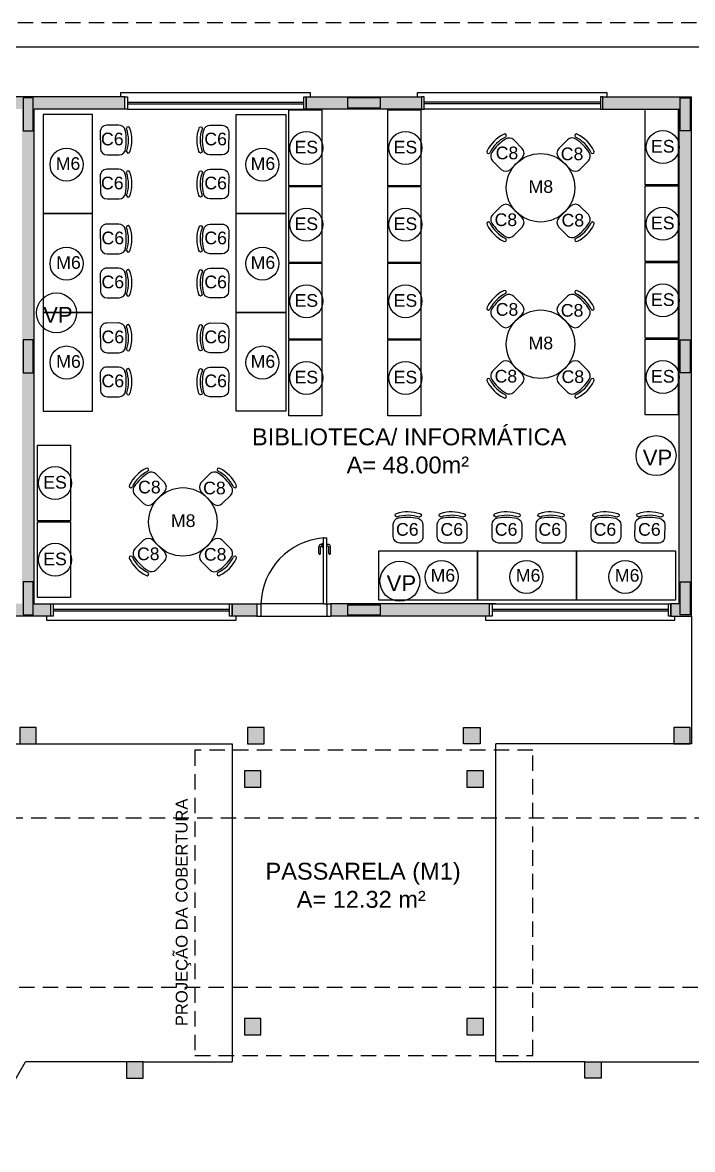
# Model space of a CAD drawing. Extents: x 247 to 523, y 32 to 113.
# Drawn here: x 306.3 to 314.43, y 85.7 to 99.37 of the extents above; entities that cross this region are included whole.
import ezdxf

# ---------------------------------------------------------------- set-up
doc = ezdxf.new("R2010")
doc.units = 0
doc.header["$LTSCALE"] = 0.005
doc.linetypes.add('TRACEJADO_G', pattern=[0.375, 0.25, -0.125])
for name, color, linetype in [('A-COTAS', 1, 'CONTINUOUS'), ('A-HACHURAPARED', 254, 'CONTINUOUS'), ('A-PAREDE', 5, 'CONTINUOUS'), ('A-PISOS-CTEL', 2, 'TRACEJADO_G'), ('A-PISOS-NIVEL', 1, 'CONTINUOUS'), ('A-PORTA', 3, 'CONTINUOUS'), ('A-SOLEIRA', 1, 'CONTINUOUS'), ('AR-ESQ', 2, 'CONTINUOUS'), ('AR-TXT', 1, 'CONTINUOUS'), ('ARQ-TXT-1_050', 2, 'CONTINUOUS'), ('Layout', 1, 'CONTINUOUS')]:
    doc.layers.add(name, color=color, linetype=linetype)
doc.styles.add('ESC-50-A20', font='arial.ttf', dxfattribs={"height": 0.1})

# ---------------------------------------------------------------- blocks, each defined once
blk = doc.blocks.new('A$C0F3E0099')
at = {"layer": 'Layout'}
for p, q in [((0, 8.2), (0.2, 28.2)), ((8.3, 36.1), (23, 36)), ((32.1, 31.9), (32.1, 31.2)), ((34.1, 33.9), (34.1, 33.9)), ((22.4, 0), (7.9, 0.1)), ((31.9, 4.6), (31.9, 3.9)), ((33.8, 1.9), (33.8, 1.9))]:
    blk.add_line(p, q, dxfattribs=at)
at = {"layer": 'Layout', "extrusion": (0, 0, -1)}
for centre, major_axis, start_param, end_param in [((8.2, 28.1), (-5.66, 5.66), 5.506966, 7.077762), ((22.9, 28), (-5.66, 5.66), 0.794577, 2.181311), ((-28.4, 18.9), (42.5, 42.5), 0.610514, 0.997158), ((-4.7, 18.3), (27.6, 27.6), 0.446757, 1.142397), ((34.1, 31.9), (-1.41, 1.41), 5.506966, 7.077762), ((34.1, 31.9), (-1.41, 1.41), 0.794577, 2.365373), ((-4.7, 18.3), (-30.5, 30.5), 2.034257, 2.696489), ((8, 8.1), (-5.66, 5.66), 3.936169, 5.506966), ((22.5, 8), (5.66, 5.66), 0.997158, 2.365373), ((33.9, 3.9), (1.41, 1.41), 2.365373, 3.936169), ((33.9, 3.9), (-1.41, 1.41), 2.365373, 3.936169)]:
    blk.add_ellipse(centre, major_axis=major_axis, ratio=1, start_param=start_param, end_param=end_param, dxfattribs=at)

msp = doc.modelspace()

# ---------------------------------------------------------------- hatches: boundary and pattern name
at = {"layer": 'A-COTAS'}
h = msp.add_hatch(color=253, dxfattribs=at)
h.dxf.hatch_style = 1
h.paths.add_polyline_path([(306.31172, 98.05666), (306.43172, 98.05666), (306.43172, 98.45666), (306.31172, 98.45666)])
h = msp.add_hatch(color=253, dxfattribs=at)
h.dxf.hatch_style = 1
h.paths.add_polyline_path([(310.24672, 98.45666), (310.24672, 98.33666), (310.64672, 98.33666), (310.64672, 98.45666)])
h = msp.add_hatch(color=253, dxfattribs=at)
h.dxf.hatch_style = 1
h.paths.add_polyline_path([(314.40672, 98.05666), (314.28672, 98.05666), (314.28672, 98.45666), (314.40672, 98.45666)])
h = msp.add_hatch(color=253, dxfattribs=at)
h.dxf.hatch_style = 1
h.paths.add_polyline_path([(306.31172, 92.18666), (306.43172, 92.18666), (306.43172, 92.58666), (306.31172, 92.58666)])
h = msp.add_hatch(color=253, dxfattribs=at)
h.dxf.hatch_style = 1
h.paths.add_polyline_path([(314.40672, 92.18666), (314.28672, 92.18666), (314.28672, 92.58666), (314.40672, 92.58666)])
h = msp.add_hatch(color=253, dxfattribs=at)
h.dxf.hatch_style = 1
h.paths.add_polyline_path([(310.24672, 92.30666), (310.24672, 92.18666), (310.64672, 92.18666), (310.64672, 92.30666)])
h = msp.add_hatch(color=253, dxfattribs=at)
h.dxf.hatch_style = 1
h.paths.add_polyline_path([(306.47172, 90.82166), (306.27172, 90.82166), (306.27172, 90.62166), (306.47172, 90.62166)])
h = msp.add_hatch(color=253, dxfattribs=at)
h.dxf.hatch_style = 1
h.paths.add_polyline_path([(309.23624, 90.82166), (309.03624, 90.82166), (309.03624, 90.62166), (309.23624, 90.62166)])
h = msp.add_hatch(color=253, dxfattribs=at)
h.dxf.hatch_style = 1
h.paths.add_polyline_path([(311.65721, 90.82166), (311.85721, 90.82166), (311.85721, 90.62166), (311.65721, 90.62166)])
h = msp.add_hatch(color=253, dxfattribs=at)
h.dxf.hatch_style = 1
h.paths.add_polyline_path([(314.40672, 90.82166), (314.20672, 90.82166), (314.20672, 90.62166), (314.40672, 90.62166)])
h = msp.add_hatch(color=253, dxfattribs=at)
h.dxf.hatch_style = 1
h.paths.add_polyline_path([(309.19672, 90.29646), (308.99672, 90.29646), (308.99672, 90.09646), (309.19672, 90.09646)])
h = msp.add_hatch(color=253, dxfattribs=at)
h.dxf.hatch_style = 1
h.paths.add_polyline_path([(311.89672, 90.29646), (311.69672, 90.29646), (311.69672, 90.09646), (311.89672, 90.09646)])
h = msp.add_hatch(color=253, dxfattribs=at)
h.dxf.hatch_style = 1
h.paths.add_polyline_path([(309.19672, 87.29238), (308.99672, 87.29238), (308.99672, 87.09238), (309.19672, 87.09238)])
h = msp.add_hatch(color=253, dxfattribs=at)
h.dxf.hatch_style = 1
h.paths.add_polyline_path([(311.89672, 87.29238), (311.69672, 87.29238), (311.69672, 87.09238), (311.89672, 87.09238)])
h = msp.add_hatch(color=256, dxfattribs=at)
h.set_gradient(color1=(173, 173, 173), color2=(173, 173, 173))
h.paths.add_polyline_path([(317.91164, 78.55238), (317.79617, 78.55238), (317.77504, 78.51577), (317.91164, 78.43691)])
h.paths.add_polyline_path([(318.02711, 78.55238), (317.91164, 78.55238), (317.91164, 78.43691), (317.94824, 78.41577)])
h.paths.add_polyline_path([(317.91164, 78.66785), (317.91164, 78.55238), (318.02711, 78.55238), (318.04824, 78.58898)])
h.paths.add_polyline_path([(317.91164, 78.66785), (317.87504, 78.68898), (317.79617, 78.55238), (317.91164, 78.55238)])
h.paths.add_polyline_path([(318.02711, 80.75238), (317.91164, 80.75238), (317.91164, 80.63691), (318.04824, 80.71577)])
h.paths.add_polyline_path([(317.94824, 80.88898), (317.91164, 80.86785), (317.91164, 80.75238), (318.02711, 80.75238)])
h.paths.add_polyline_path([(317.91164, 80.86785), (317.77504, 80.78898), (317.79617, 80.75238), (317.91164, 80.75238)])
h.paths.add_polyline_path([(317.91164, 80.75238), (317.79617, 80.75238), (317.87504, 80.61577), (317.91164, 80.63691)])
h.paths.add_polyline_path([(315.26841, 85.53058), (315.24728, 85.56718), (315.13181, 85.56718), (315.13181, 85.45171)])
h.paths.add_polyline_path([(315.16841, 85.70378), (315.13181, 85.68265), (315.13181, 85.56718), (315.24728, 85.56718)])
h.paths.add_polyline_path([(315.13181, 85.68265), (314.99521, 85.60378), (315.01634, 85.56718), (315.13181, 85.56718)])
h.paths.add_polyline_path([(315.13181, 85.56718), (315.01634, 85.56718), (315.09521, 85.43058), (315.13181, 85.45171)])
h.paths.add_polyline_path([(313.32655, 86.66718), (313.22655, 86.66718), (313.22655, 86.56718), (313.32655, 86.56718)])
h.paths.add_polyline_path([(313.22655, 86.66718), (313.12655, 86.66718), (313.12655, 86.56718), (313.22655, 86.56718)])
h.paths.add_polyline_path([(313.22655, 86.76718), (313.12655, 86.76718), (313.12655, 86.66718), (313.22655, 86.66718)])
h.paths.add_polyline_path([(313.32655, 86.76718), (313.22655, 86.76718), (313.22655, 86.66718), (313.32655, 86.66718)])
h.paths.add_polyline_path([(307.76689, 86.66718), (307.66689, 86.66718), (307.66689, 86.56718), (307.76689, 86.56718)])
h.paths.add_polyline_path([(307.76689, 86.76718), (307.66689, 86.76718), (307.66689, 86.66718), (307.76689, 86.66718)])
h.paths.add_polyline_path([(307.66689, 86.76718), (307.56689, 86.76718), (307.56689, 86.66718), (307.66689, 86.66718)])
h.paths.add_polyline_path([(307.66689, 86.66718), (307.56689, 86.66718), (307.56689, 86.56718), (307.66689, 86.56718)])
h.paths.add_polyline_path([(305.87711, 85.56718), (305.76164, 85.56718), (305.76164, 85.45171), (305.79824, 85.43058)])
h.paths.add_polyline_path([(305.76164, 85.68265), (305.76164, 85.56718), (305.87711, 85.56718), (305.89824, 85.60378)])
h.paths.add_polyline_path([(305.76164, 85.68265), (305.72504, 85.70378), (305.64617, 85.56718), (305.76164, 85.56718)])
h.paths.add_polyline_path([(305.76164, 85.56718), (305.64617, 85.56718), (305.62504, 85.53058), (305.76164, 85.45171)])
h.paths.add_polyline_path([(303.09728, 80.75238), (302.98181, 80.75238), (302.98181, 80.63691), (303.01841, 80.61577)])
h.paths.add_polyline_path([(303.11841, 80.78898), (302.98181, 80.86785), (302.98181, 80.75238), (303.09728, 80.75238)])
h.paths.add_polyline_path([(302.98181, 80.86785), (302.94521, 80.88898), (302.86634, 80.75238), (302.98181, 80.75238)])
h.paths.add_polyline_path([(302.98181, 80.75238), (302.86634, 80.75238), (302.84521, 80.71577), (302.98181, 80.63691)])
h.paths.add_polyline_path([(303.09728, 78.55238), (302.98181, 78.55238), (302.98181, 78.43691), (303.11841, 78.51577)])
h.paths.add_polyline_path([(303.01841, 78.68898), (302.98181, 78.66785), (302.98181, 78.55238), (303.09728, 78.55238)])
h.paths.add_polyline_path([(302.98181, 78.66785), (302.84521, 78.58898), (302.86634, 78.55238), (302.98181, 78.55238)])
h.paths.add_polyline_path([(302.98181, 78.55238), (302.86634, 78.55238), (302.94521, 78.41577), (302.98181, 78.43691)])
at = {"layer": 'A-HACHURAPARED'}
h = msp.add_hatch(color=253, dxfattribs=at)
h.dxf.hatch_style = 1
h.paths.add_polyline_path([(307.54672, 98.47166), (305.19672, 98.47166), (305.19672, 98.32166), (306.29672, 98.32166), (306.29672, 92.32166), (306.09672, 92.32166), (306.09672, 92.17166), (306.64672, 92.17166), (306.64672, 92.32166), (306.44672, 92.32166), (306.44672, 98.32166), (307.54672, 98.32166)])
h.paths.add_polyline_path([(306.31172, 98.45666), (306.43172, 98.45666), (306.43172, 98.05666), (306.31172, 98.05666)], flags=16)
h.paths.add_polyline_path([(306.31172, 92.58666), (306.43172, 92.58666), (306.43172, 92.18666), (306.31172, 92.18666)], flags=16)
h = msp.add_hatch(color=253, dxfattribs=at)
h.dxf.hatch_style = 1
h.paths.add_polyline_path([(311.14672, 98.47166), (309.74672, 98.47166), (309.74672, 98.32166), (311.14672, 98.32166)])
h.paths.add_polyline_path([(310.24672, 98.45666), (310.64672, 98.45666), (310.64672, 98.33666), (310.24672, 98.33666)], flags=16)
h = msp.add_hatch(color=253, dxfattribs=at)
h.dxf.hatch_style = 1
h.paths.add_polyline_path([(313.34672, 98.32166), (313.34672, 98.47166), (314.42172, 98.47166), (314.42172, 92.17166), (314.17172, 92.17166), (314.17172, 92.32166), (314.27172, 92.32166), (314.27172, 98.32166)])
h = msp.add_hatch(color=253, dxfattribs=at)
h.dxf.hatch_style = 1
h.paths.add_polyline_path([(309.14672, 92.32166), (308.84672, 92.32166), (308.84672, 92.17166), (309.14672, 92.17166)])
h = msp.add_hatch(color=253, dxfattribs=at)
h.dxf.hatch_style = 1
h.paths.add_polyline_path([(311.97172, 92.32166), (310.04672, 92.32166), (310.04672, 92.17166), (311.97172, 92.17166)])
h.paths.add_polyline_path([(310.64672, 92.18666), (310.24672, 92.18666), (310.24672, 92.30666), (310.64672, 92.30666)], flags=16)

# ---------------------------------------------------------------- linework, layer by layer
at = {"layer": 'A-COTAS', "color": 253}
msp.add_line((314.42172, 92.17166), (314.42172, 90.62166), dxfattribs=at)
at = {"layer": 'A-PAREDE'}
for p, q in [((307.54672, 98.32166), (307.54672, 98.47166)), ((313.34672, 98.47166), (314.42172, 98.47166)), ((313.34672, 98.32166), (313.34672, 98.47166)), ((314.42172, 92.17166), (314.42172, 98.47166)), ((306.44672, 92.32166), (306.44672, 98.32166)), ((307.54672, 98.32166), (306.44672, 98.32166)), ((313.34672, 98.32166), (314.27172, 98.32166)), ((314.27172, 92.32166), (314.27172, 98.32166)), ((306.44672, 92.32166), (306.64672, 92.32166)), ((306.64672, 92.17166), (306.64672, 92.32166)), ((308.84672, 92.17166), (308.84672, 92.32166)), ((308.84672, 92.32166), (309.14672, 92.32166)), ((309.14672, 92.32166), (309.14672, 92.17166)), ((312.04672, 92.32166), (310.04672, 92.32166)), ((311.97172, 92.32166), (310.04672, 92.32166)), ((310.04672, 92.32166), (310.04672, 92.17166)), ((311.97172, 92.17166), (311.97172, 92.32166)), ((314.17172, 92.17166), (314.17172, 92.32166)), ((314.27172, 92.32166), (314.17172, 92.32166)), ((306.65272, 92.17166), (306.09084, 92.17166)), ((309.14672, 92.17166), (308.84672, 92.17166)), ((311.97172, 92.17166), (310.04672, 92.17166)), ((314.17172, 92.17166), (314.42172, 92.17166))]:
    msp.add_line(p, q, dxfattribs=at)
msp.add_lwpolyline([(307.54672, 98.47166), (305.19672, 98.47166)], dxfattribs=at)
for points in [[(306.31172, 98.05666), (306.43172, 98.05666), (306.43172, 98.45666), (306.31172, 98.45666)], [(311.14672, 98.47166), (311.14672, 98.32166), (309.74672, 98.32166), (309.74672, 98.47166)], [(310.24672, 98.45666), (310.24672, 98.33666), (310.64672, 98.33666), (310.64672, 98.45666)], [(314.40672, 98.05666), (314.28672, 98.05666), (314.28672, 98.45666), (314.40672, 98.45666)], [(306.31172, 95.12166), (306.43172, 95.12166), (306.43172, 95.52166), (306.31172, 95.52166)], [(314.40672, 95.12166), (314.28672, 95.12166), (314.28672, 95.52166), (314.40672, 95.52166)], [(306.31172, 92.18666), (306.43172, 92.18666), (306.43172, 92.58666), (306.31172, 92.58666)], [(314.40672, 92.18666), (314.28672, 92.18666), (314.28672, 92.58666), (314.40672, 92.58666)], [(310.24672, 92.30666), (310.24672, 92.18666), (310.64672, 92.18666), (310.64672, 92.30666)], [(306.47172, 90.82166), (306.27172, 90.82166), (306.27172, 90.62166), (306.47172, 90.62166)], [(309.23624, 90.82166), (309.03624, 90.82166), (309.03624, 90.62166), (309.23624, 90.62166)], [(311.65721, 90.82166), (311.85721, 90.82166), (311.85721, 90.62166), (311.65721, 90.62166)], [(314.40672, 90.82166), (314.20672, 90.82166), (314.20672, 90.62166), (314.40672, 90.62166)], [(309.19672, 90.29646), (308.99672, 90.29646), (308.99672, 90.09646), (309.19672, 90.09646)], [(311.89672, 90.29646), (311.69672, 90.29646), (311.69672, 90.09646), (311.89672, 90.09646)], [(309.19672, 87.29238), (308.99672, 87.29238), (308.99672, 87.09238), (309.19672, 87.09238)], [(311.89672, 87.29238), (311.69672, 87.29238), (311.69672, 87.09238), (311.89672, 87.09238)], [(307.56689, 86.56718), (307.76689, 86.56718), (307.76689, 86.76718), (307.56689, 86.76718)], [(313.32655, 86.56718), (313.12655, 86.56718), (313.12655, 86.76718), (313.32655, 86.76718)]]:
    msp.add_lwpolyline(points, close=True, dxfattribs=at)
at = {"layer": 'A-PISOS-CTEL', "color": 1, "linetype": 'TRACEJADO_G', "ltscale": 150}
for points in [[(280.94672, 99.37166), (339.94672, 99.37166), (339.94672, 89.72166), (280.94672, 89.72166)], [(308.39672, 86.84442), (312.49672, 86.84442), (312.49672, 90.54442), (308.39672, 90.54442)], [(315.07407, 87.66718), (305.81937, 87.66718), (301.19202, 79.65238), (305.81937, 71.63757), (315.07407, 71.63757), (319.70142, 79.65238)]]:
    msp.add_lwpolyline(points, close=True, dxfattribs=at)
at = {"layer": 'A-PISOS-NIVEL'}
msp.add_line((339.64672, 99.07166), (281.24672, 99.07166), dxfattribs=at)
at = {"layer": 'A-PISOS-NIVEL', "color": 2}
for p, q in [((281.86172, 90.62166), (308.84672, 90.62166)), ((308.84672, 90.62166), (308.84672, 86.76718)), ((312.04672, 86.76718), (312.04672, 90.62166)), ((314.42172, 90.62166), (312.04672, 90.62166)), ((305.72504, 85.70378), (306.33899, 86.76718)), ((307.56689, 86.76718), (306.33899, 86.76718)), ((307.76689, 86.76718), (308.84672, 86.76718)), ((313.12655, 86.76718), (312.04672, 86.76718)), ((313.32655, 86.76718), (314.55446, 86.76718))]:
    msp.add_line(p, q, dxfattribs=at)
at = {"layer": 'A-PORTA', "color": 1}
for p, q in [((309.90084, 92.93129), (309.90084, 93.01129)), ((309.92084, 92.93129), (309.92084, 93.01129)), ((309.93084, 93.04129), (309.94584, 93.04129)), ((309.93084, 93.02129), (309.94584, 93.02129)), ((309.94584, 93.00629), (309.94584, 93.05629)), ((309.94584, 93.05629), (309.95084, 93.05629)), ((309.94584, 93.00629), (309.95084, 93.00629)), ((309.99584, 93.05629), (309.99084, 93.05629)), ((309.99584, 93.00629), (309.99084, 93.00629)), ((309.99584, 93.00629), (309.99584, 93.05629)), ((310.01084, 93.04129), (309.99584, 93.04129)), ((310.01084, 93.02129), (309.99584, 93.02129)), ((310.02084, 92.93129), (310.02084, 93.01129)), ((310.04084, 92.93129), (310.04084, 93.01129))]:
    msp.add_line(p, q, dxfattribs=at)
for centre, radius, start, end in [((310.02583, 92.29488), 0.82954, 94.778783, 178.149871), ((309.93084, 93.01129), 0.03, 90, 180), ((309.93084, 93.01129), 0.01, 90, 180), ((310.01084, 93.01129), 0.03, 0, 90), ((310.01084, 93.01129), 0.01, 0, 90), ((309.91084, 92.93129), 0.01, 180, 0), ((310.03084, 92.93129), 0.01, 180, 0)]:
    msp.add_arc(centre, radius, start, end, dxfattribs=at)
at = {"layer": 'A-SOLEIRA'}
for p, q in [((309.95672, 92.32166), (309.19672, 92.32166)), ((309.19672, 92.17166), (309.99672, 92.17166))]:
    msp.add_line(p, q, dxfattribs=at)
at = {"layer": 'AR-ESQ'}
for p, q in [((307.57672, 98.40666), (309.71672, 98.40666)), ((307.57672, 98.38666), (309.71672, 98.38666)), ((313.31672, 98.40666), (311.17672, 98.40666)), ((313.31672, 98.38666), (311.17672, 98.38666)), ((309.95672, 92.32166), (309.95672, 93.12166)), ((309.95672, 93.12166), (309.99672, 93.12166)), ((309.99672, 92.32166), (309.99672, 93.12166)), ((309.14672, 92.32166), (309.19672, 92.32166)), ((309.19672, 92.32166), (309.19672, 92.17166)), ((309.95672, 92.32166), (309.99672, 92.32166)), ((309.99672, 92.32166), (309.99672, 92.17166)), ((309.99672, 92.32166), (310.04672, 92.32166)), ((306.67672, 92.25666), (308.81672, 92.25666)), ((306.67672, 92.23666), (308.81672, 92.23666)), ((309.14672, 92.17166), (309.19672, 92.17166)), ((309.99672, 92.17166), (310.04672, 92.17166)), ((312.00172, 92.25666), (314.14172, 92.25666)), ((312.00172, 92.23666), (314.14172, 92.23666))]:
    msp.add_line(p, q, dxfattribs=at)
at = {"layer": 'AR-ESQ', "color": 1}
for p, q in [((307.57672, 98.32166), (309.71672, 98.32166)), ((313.31672, 98.32166), (311.17672, 98.32166)), ((306.67672, 92.32166), (308.81672, 92.32166)), ((312.00172, 92.32166), (314.14172, 92.32166))]:
    msp.add_line(p, q, dxfattribs=at)
for points in [[(307.49672, 98.47166), (307.49672, 98.52166), (309.79672, 98.52166), (309.79672, 98.47166)], [(311.09672, 98.47166), (311.09672, 98.52166), (313.39672, 98.52166), (313.39672, 98.47166)], [(306.59672, 92.17166), (306.59672, 92.12166), (308.89672, 92.12166), (308.89672, 92.17166)], [(311.92172, 92.17166), (311.92172, 92.12166), (314.22172, 92.12166), (314.22172, 92.17166)]]:
    msp.add_lwpolyline(points, dxfattribs=at)
at = {"layer": 'AR-ESQ'}
for points in [[(307.54672, 98.47166), (307.57672, 98.47166), (307.57672, 98.32166), (307.54672, 98.32166)], [(309.71672, 98.47166), (309.74672, 98.47166), (309.74672, 98.32166), (309.71672, 98.32166)], [(311.17672, 98.47166), (311.14672, 98.47166), (311.14672, 98.32166), (311.17672, 98.32166)], [(313.34672, 98.47166), (313.31672, 98.47166), (313.31672, 98.32166), (313.34672, 98.32166)], [(306.64672, 92.32166), (306.67672, 92.32166), (306.67672, 92.17166), (306.64672, 92.17166)], [(308.81672, 92.32166), (308.84672, 92.32166), (308.84672, 92.17166), (308.81672, 92.17166)], [(311.97172, 92.32166), (312.00172, 92.32166), (312.00172, 92.17166), (311.97172, 92.17166)], [(314.14172, 92.32166), (314.17172, 92.32166), (314.17172, 92.17166), (314.14172, 92.17166)]]:
    msp.add_lwpolyline(points, close=True, dxfattribs=at)
at = {"layer": 'AR-TXT'}
for centre in [(309.74854, 97.85104), (310.95165, 97.85104), (314.07443, 97.86104), (306.83798, 97.6481, 2), (309.21555, 97.6481, 2), (309.74854, 96.92104), (310.95165, 96.92104), (314.07443, 96.93104), (306.83798, 96.4481, 2), (309.21555, 96.4481, 2), (309.74854, 95.99104), (310.95165, 95.99104), (314.07443, 96.00104), (306.83798, 95.2481, 2), (309.21555, 95.2481, 2), (314.07443, 95.07104), (309.74854, 95.06104), (310.95165, 95.06104), (306.69941, 93.78595), (306.69941, 92.85595), (311.39017, 92.64703, 2), (312.41841, 92.64703, 2), (313.61841, 92.64703, 2)]:
    msp.add_circle(centre, 0.20029, dxfattribs=at)
at = {"layer": 'AR-TXT', "color": 2}
for centre in [(306.71605, 95.84979, 2), (313.99219, 94.11879), (310.88396, 92.59552)]:
    msp.add_circle(centre, 0.24235, dxfattribs=at)
at = {"layer": 'Layout'}
for p, q in [((312.17009, 98.01424), (312.17009, 98.01424)), ((313.01079, 98.01424), (313.01079, 98.01424)), ((312.16525, 97.98111), (312.17009, 97.98595)), ((312.2648, 97.94781), (312.36741, 97.8452)), ((312.81346, 97.8452), (312.91739, 97.94912)), ((313.01079, 97.98595), (313.01563, 97.98111)), ((311.94382, 97.78796), (311.94382, 97.78796)), ((311.9721, 97.78796), (311.97694, 97.79281)), ((312.36741, 97.73206), (312.22599, 97.59064)), ((312.95488, 97.59064), (312.81346, 97.73206)), ((313.20393, 97.79281), (313.20878, 97.78796)), ((313.23706, 97.78796), (313.23706, 97.78796)), ((312.11285, 97.59064), (312.00893, 97.69457)), ((313.17064, 97.69326), (313.06802, 97.59064)), ((312.11285, 97.14459), (312.00893, 97.04066)), ((312.36741, 97.00317), (312.22599, 97.14459)), ((312.95488, 97.14459), (312.81346, 97.00317)), ((313.17064, 97.04197), (313.06802, 97.14459)), ((311.94382, 96.94727), (311.94382, 96.94727)), ((311.9721, 96.94727), (311.97694, 96.94242)), ((313.20393, 96.94242), (313.20878, 96.94727)), ((313.23706, 96.94727), (313.23706, 96.94727)), ((312.2648, 96.78742), (312.36741, 96.89003)), ((312.81346, 96.89003), (312.91739, 96.78611)), ((312.16525, 96.75412), (312.17009, 96.74928)), ((312.17009, 96.72099), (312.17009, 96.72099)), ((313.01079, 96.74928), (313.01563, 96.75412)), ((313.01079, 96.72099), (313.01079, 96.72099)), ((312.17009, 96.11644), (312.17009, 96.11644)), ((313.01079, 96.11644), (313.01079, 96.11644)), ((312.16525, 96.08331), (312.17009, 96.08816)), ((312.2648, 96.05002), (312.36741, 95.9474)), ((312.81346, 95.9474), (312.91739, 96.05133)), ((313.01079, 96.08816), (313.01563, 96.08331)), ((311.94382, 95.89017), (311.94382, 95.89017)), ((311.9721, 95.89017), (311.97694, 95.89501)), ((312.36741, 95.83427), (312.22599, 95.69285)), ((312.95488, 95.69285), (312.81346, 95.83427)), ((313.20393, 95.89501), (313.20878, 95.89017)), ((313.23706, 95.89017), (313.23706, 95.89017)), ((312.11285, 95.69285), (312.00893, 95.79677)), ((313.17064, 95.79546), (313.06802, 95.69285)), ((312.11285, 95.2468), (312.00893, 95.14287)), ((312.36741, 95.10537), (312.22599, 95.2468)), ((312.95488, 95.2468), (312.81346, 95.10537)), ((313.17064, 95.14418), (313.06802, 95.2468)), ((311.94382, 95.04947), (311.94382, 95.04947)), ((311.9721, 95.04947), (311.97694, 95.04463)), ((313.20393, 95.04463), (313.20878, 95.04947)), ((313.23706, 95.04947), (313.23706, 95.04947)), ((312.2648, 94.88962), (312.36741, 94.99224)), ((312.81346, 94.99224), (312.91739, 94.88831)), ((312.16525, 94.85633), (312.17009, 94.85148)), ((312.17009, 94.8232), (312.17009, 94.8232)), ((313.01079, 94.85148), (313.01563, 94.85633)), ((313.01079, 94.8232), (313.01079, 94.8232)), ((307.82517, 93.92843), (307.83002, 93.93328)), ((307.83002, 93.96156), (307.83002, 93.96156)), ((308.67071, 93.96156), (308.67071, 93.96156)), ((308.67071, 93.93328), (308.67556, 93.92843)), ((307.92472, 93.89514), (308.02734, 93.79252)), ((308.47339, 93.79252), (308.57732, 93.89645)), ((307.60374, 93.73529), (307.60374, 93.73529)), ((307.63203, 93.73529), (307.63687, 93.74013)), ((307.77278, 93.53796), (307.66886, 93.64189)), ((308.02734, 93.67938), (307.88592, 93.53796)), ((308.61481, 93.53796), (308.47339, 93.67938)), ((308.83056, 93.64058), (308.72795, 93.53796)), ((308.86386, 93.74013), (308.8687, 93.73529)), ((308.89699, 93.73529), (308.89699, 93.73529)), ((307.77278, 93.09191), (307.66886, 92.98799)), ((308.02734, 92.95049), (307.88592, 93.09191)), ((308.61481, 93.09191), (308.47339, 92.95049)), ((308.83056, 92.9893), (308.72795, 93.09191)), ((307.60374, 92.89459), (307.60374, 92.89459)), ((307.63203, 92.89459), (307.63687, 92.88974)), ((307.92472, 92.73474), (308.02734, 92.83735)), ((308.47339, 92.83735), (308.57732, 92.73343)), ((308.86386, 92.88974), (308.8687, 92.89459)), ((308.89699, 92.89459), (308.89699, 92.89459)), ((307.82517, 92.70144), (307.83002, 92.6966)), ((308.67071, 92.6966), (308.67556, 92.70144)), ((307.83002, 92.66832), (307.83002, 92.66832)), ((308.67071, 92.66832), (308.67071, 92.66832))]:
    msp.add_line(p, q, dxfattribs=at)
for points in [[(309.53583, 98.31166), (309.93583, 98.31166), (309.93583, 97.39166), (309.53583, 97.39166)], [(310.73894, 98.31166), (311.13894, 98.31166), (311.13894, 97.39166), (310.73894, 97.39166)], [(313.86172, 98.32166), (314.26172, 98.32166), (314.26172, 97.40166), (313.86172, 97.40166)], [(309.53583, 97.38166), (309.93583, 97.38166), (309.93583, 96.46166), (309.53583, 96.46166)], [(310.73894, 97.38166), (311.13894, 97.38166), (311.13894, 96.46166), (310.73894, 96.46166)], [(313.86172, 97.39166), (314.26172, 97.39166), (314.26172, 96.47166), (313.86172, 96.47166)], [(309.53583, 96.45166), (309.93583, 96.45166), (309.93583, 95.53166), (309.53583, 95.53166)], [(310.73894, 96.45166), (311.13894, 96.45166), (311.13894, 95.53166), (310.73894, 95.53166)], [(313.86172, 96.46166), (314.26172, 96.46166), (314.26172, 95.54166), (313.86172, 95.54166)], [(309.53583, 95.52166), (309.93583, 95.52166), (309.93583, 94.60166), (309.53583, 94.60166)], [(310.73894, 95.52166), (311.13894, 95.52166), (311.13894, 94.60166), (310.73894, 94.60166)], [(313.86172, 95.53166), (314.26172, 95.53166), (314.26172, 94.61166), (313.86172, 94.61166)], [(306.48669, 94.24657), (306.88669, 94.24657), (306.88669, 93.32657), (306.48669, 93.32657)], [(306.48669, 93.31657), (306.88669, 93.31657), (306.88669, 92.39657), (306.48669, 92.39657)]]:
    msp.add_lwpolyline(points, close=True, dxfattribs=at)
at = {"layer": 'Layout', "elevation": 2}
for points in [[(306.55504, 97.05664), (307.15504, 97.05664), (307.15504, 98.25664), (306.55504, 98.25664)], [(309.49849, 97.05664), (308.89849, 97.05664), (308.89849, 98.25664), (309.49849, 98.25664)], [(306.55504, 95.85664), (307.15504, 95.85664), (307.15504, 97.05664), (306.55504, 97.05664)], [(309.49849, 95.85664), (308.89849, 95.85664), (308.89849, 97.05664), (309.49849, 97.05664)], [(306.55504, 94.65664), (307.15504, 94.65664), (307.15504, 95.85664), (306.55504, 95.85664)], [(309.49849, 94.65664), (308.89849, 94.65664), (308.89849, 95.85664), (309.49849, 95.85664)], [(310.62696, 92.36408), (310.62696, 92.96408), (311.82696, 92.96408), (311.82696, 92.36408)], [(311.82696, 92.36408), (311.82696, 92.96408), (313.02696, 92.96408), (313.02696, 92.36408)], [(313.02696, 92.36408), (313.02696, 92.96408), (314.22696, 92.96408), (314.22696, 92.36408)]]:
    msp.add_lwpolyline(points, close=True, dxfattribs=at)
at = {"layer": 'Layout'}
for centre in [(312.59044, 97.36762), (312.59044, 95.46982), (308.25036, 93.31494)]:
    msp.add_circle(centre, 0.41541, dxfattribs=at)
for centre, radius, start, end in [((312.33078, 97.62728), 0.43064, 116.028469, 153.971531), ((312.15595, 98.0001), 0.02, 45, 135), ((312.15595, 98.0001), 0.02, 315, 45), ((313.02493, 98.0001), 0.02, 135, 225), ((313.02493, 98.0001), 0.02, 45, 135), ((312.8501, 97.62728), 0.43064, 26.028469, 63.971531), ((312.33078, 97.62728), 0.39064, 115.071396, 154.928604), ((312.49472, 97.45665), 0.60053, 123.392951, 145.546007), ((312.20823, 97.89125), 0.08, 45, 123.392951), ((312.97396, 97.89256), 0.08, 55.546007, 135), ((312.8501, 97.62728), 0.39064, 25.071396, 64.928604), ((312.67947, 97.46334), 0.60053, 33.392951, 55.546007), ((311.95796, 97.80211), 0.02, 135, 225), ((311.95796, 97.80211), 0.02, 225, 315), ((312.0655, 97.75113), 0.08, 145.546007, 225), ((312.31084, 97.78863), 0.08, 315, 45), ((312.87003, 97.78863), 0.08, 135, 225), ((313.11407, 97.74982), 0.08, 315, 33.392951), ((313.22292, 97.80211), 0.02, 225, 315), ((313.22292, 97.80211), 0.02, 315, 45), ((312.16942, 97.64721), 0.08, 225, 315), ((313.01145, 97.64721), 0.08, 225, 315), ((312.16942, 97.08802), 0.08, 45, 135), ((313.01145, 97.08802), 0.08, 45, 135), ((311.95796, 96.93312), 0.02, 135, 225), ((311.95796, 96.93312), 0.02, 45, 135), ((312.33078, 97.10795), 0.43064, 206.028469, 243.971531), ((312.33078, 97.10795), 0.39064, 205.071396, 244.928604), ((312.0655, 96.9841), 0.08, 135, 214.453993), ((312.49472, 97.27858), 0.60053, 214.453993, 236.607049), ((312.31084, 96.9466), 0.08, 315, 45), ((312.87003, 96.9466), 0.08, 135, 225), ((312.8501, 97.10795), 0.39064, 295.071396, 334.928604), ((312.67947, 97.27189), 0.60053, 304.453993, 326.607049), ((312.8501, 97.10795), 0.43064, 296.028469, 333.971531), ((313.11407, 96.98541), 0.08, 326.607049, 45), ((313.22292, 96.93312), 0.02, 45, 135), ((313.22292, 96.93312), 0.02, 315, 45), ((312.20823, 96.84398), 0.08, 236.607049, 315), ((312.97396, 96.84267), 0.08, 225, 304.453993), ((312.15595, 96.73513), 0.02, 225, 315), ((312.15595, 96.73513), 0.02, 315, 45), ((313.02493, 96.73513), 0.02, 135, 225), ((313.02493, 96.73513), 0.02, 225, 315), ((312.33078, 95.72948), 0.43064, 116.028469, 153.971531), ((312.15595, 96.1023), 0.02, 45, 135), ((312.15595, 96.1023), 0.02, 315, 45), ((313.02493, 96.1023), 0.02, 135, 225), ((313.02493, 96.1023), 0.02, 45, 135), ((312.8501, 95.72948), 0.43064, 26.028469, 63.971531), ((312.33078, 95.72948), 0.39064, 115.071396, 154.928604), ((312.49472, 95.55885), 0.60053, 123.392951, 145.546007), ((312.20823, 95.99345), 0.08, 45, 123.392951), ((312.97396, 95.99476), 0.08, 55.546007, 135), ((312.8501, 95.72948), 0.39064, 25.071396, 64.928604), ((312.67947, 95.56554), 0.60053, 33.392951, 55.546007), ((311.95796, 95.90431), 0.02, 135, 225), ((311.95796, 95.90431), 0.02, 225, 315), ((312.0655, 95.85334), 0.08, 145.546007, 225), ((312.31084, 95.89084), 0.08, 315, 45), ((312.87003, 95.89084), 0.08, 135, 225), ((313.11407, 95.85203), 0.08, 315, 33.392951), ((313.22292, 95.90431), 0.02, 225, 315), ((313.22292, 95.90431), 0.02, 315, 45), ((312.16942, 95.74941), 0.08, 225, 315), ((313.01145, 95.74941), 0.08, 225, 315), ((312.16942, 95.19023), 0.08, 45, 135), ((313.01145, 95.19023), 0.08, 45, 135), ((312.0655, 95.0863), 0.08, 135, 214.453993), ((313.11407, 95.08761), 0.08, 326.607049, 45), ((311.95796, 95.03533), 0.02, 135, 225), ((311.95796, 95.03533), 0.02, 45, 135), ((312.33078, 95.21016), 0.43064, 206.028469, 243.971531), ((312.33078, 95.21016), 0.39064, 205.071396, 244.928604), ((312.49472, 95.38079), 0.60053, 214.453993, 236.607049), ((312.31084, 95.04881), 0.08, 315, 45), ((312.87003, 95.04881), 0.08, 135, 225), ((312.8501, 95.21016), 0.39064, 295.071396, 334.928604), ((312.67947, 95.3741), 0.60053, 304.453993, 326.607049), ((312.8501, 95.21016), 0.43064, 296.028469, 333.971531), ((313.22292, 95.03533), 0.02, 45, 135), ((313.22292, 95.03533), 0.02, 315, 45), ((312.20823, 94.94619), 0.08, 236.607049, 315), ((312.97396, 94.94488), 0.08, 225, 304.453993), ((312.15595, 94.83734), 0.02, 225, 315), ((312.15595, 94.83734), 0.02, 315, 45), ((313.02493, 94.83734), 0.02, 135, 225), ((313.02493, 94.83734), 0.02, 225, 315), ((307.9907, 93.5746), 0.43064, 116.028469, 153.971531), ((307.9907, 93.5746), 0.39064, 115.071396, 154.928604), ((308.15464, 93.40397), 0.60053, 123.392951, 145.546007), ((307.81587, 93.94742), 0.02, 45, 135), ((307.86815, 93.83857), 0.08, 45, 123.392951), ((307.81587, 93.94742), 0.02, 315, 45), ((308.63388, 93.83988), 0.08, 55.546007, 135), ((308.68485, 93.94742), 0.02, 135, 225), ((308.68485, 93.94742), 0.02, 45, 135), ((308.51003, 93.5746), 0.39064, 25.071396, 64.928604), ((308.3394, 93.41066), 0.60053, 33.392951, 55.546007), ((308.51003, 93.5746), 0.43064, 26.028469, 63.971531), ((307.97077, 93.73595), 0.08, 315, 45), ((308.52996, 93.73595), 0.08, 135, 225), ((307.61788, 93.74943), 0.02, 135, 225), ((307.61788, 93.74943), 0.02, 225, 315), ((307.72542, 93.69846), 0.08, 145.546007, 225), ((308.774, 93.69715), 0.08, 315, 33.392951), ((308.88284, 93.74943), 0.02, 225, 315), ((308.88284, 93.74943), 0.02, 315, 45), ((307.82935, 93.59453), 0.08, 225, 315), ((308.67138, 93.59453), 0.08, 225, 315), ((307.82935, 93.03534), 0.08, 45, 135), ((308.67138, 93.03534), 0.08, 45, 135), ((307.72542, 92.93142), 0.08, 135, 214.453993), ((307.97077, 92.89392), 0.08, 315, 45), ((308.52996, 92.89392), 0.08, 135, 225), ((308.774, 92.93273), 0.08, 326.607049, 45), ((307.61788, 92.88045), 0.02, 135, 225), ((307.61788, 92.88045), 0.02, 45, 135), ((307.9907, 93.05528), 0.43064, 206.028469, 243.971531), ((307.9907, 93.05528), 0.39064, 205.071396, 244.928604), ((308.15464, 93.22591), 0.60053, 214.453993, 236.607049), ((308.51003, 93.05528), 0.39064, 295.071396, 334.928604), ((308.3394, 93.21922), 0.60053, 304.453993, 326.607049), ((308.51003, 93.05528), 0.43064, 296.028469, 333.971531), ((308.88284, 92.88045), 0.02, 45, 135), ((308.88284, 92.88045), 0.02, 315, 45), ((307.86815, 92.79131), 0.08, 236.607049, 315), ((307.81587, 92.68246), 0.02, 315, 45), ((308.63388, 92.79), 0.08, 225, 304.453993), ((308.68485, 92.68246), 0.02, 135, 225), ((307.81587, 92.68246), 0.02, 225, 315), ((308.68485, 92.68246), 0.02, 225, 315)]:
    msp.add_arc(centre, radius, start, end, dxfattribs=at)

# ---------------------------------------------------------------- block references
at = {"layer": 'Layout', "yscale": 0.01, "zscale": 0.01}
for p, xscale, rotation in [((307.24688, 98.12736), -0.01, 180), ((308.80665, 98.12736), 0.01, 180), ((307.24688, 97.59362), -0.01, 180), ((308.80665, 97.59362), 0.01, 180), ((307.24688, 96.92736), -0.01, 180), ((308.80665, 96.92736), 0.01, 180), ((307.24688, 96.39362), -0.01, 180), ((308.80665, 96.39362), 0.01, 180), ((307.24688, 95.72736), -0.01, 180), ((308.80665, 95.72736), 0.01, 180), ((307.24688, 95.19362), -0.01, 180), ((308.80665, 95.19362), 0.01, 180), ((311.16393, 93.05592), 0.01, 89.99999999999999), ((311.69767, 93.05592), 0.01, 89.99999999999999), ((312.36393, 93.05592), 0.01, 89.99999999999999), ((312.89767, 93.05592), 0.01, 89.99999999999999), ((313.56393, 93.05592), 0.01, 89.99999999999999), ((314.09767, 93.05592), 0.01, 89.99999999999999)]:
    msp.add_blockref('A$C0F3E0099', p, dxfattribs=dict(at, xscale=xscale, rotation=rotation))

# ---------------------------------------------------------------- texts
at = {"layer": 'AR-TXT', "style": 'ESC-50-A20'}
for s, p in [('C6', (307.25663, 97.88201)), ('C6', (308.51073, 97.88207)), ('ES', (309.60516, 97.78364)), ('ES', (310.80827, 97.78364)), ('C8', (312.04632, 97.71305)), ('ES', (313.93105, 97.79364)), ('M6', (306.70736, 97.58412, 2)), ('M6', (309.07282, 97.58417, 2)), ('C8', (312.83601, 97.7017)), ('C6', (307.25663, 97.34828)), ('C6', (308.51073, 97.34833)), ('M8', (312.44538, 97.30535)), ('C8', (312.03277, 96.90317)), ('C8', (312.84536, 96.89718)), ('ES', (309.60516, 96.85364)), ('ES', (310.80827, 96.85364)), ('ES', (313.93105, 96.86364)), ('C6', (307.26272, 96.68207)), ('C6', (308.51073, 96.68207)), ('M6', (306.71345, 96.38417, 2)), ('M6', (309.07282, 96.38417, 2)), ('C6', (307.26272, 96.14833)), ('C6', (308.51073, 96.14833)), ('ES', (309.60516, 95.92364)), ('ES', (310.80827, 95.92364)), ('C8', (312.04632, 95.81526)), ('C8', (312.83601, 95.80391)), ('ES', (313.93105, 95.93364)), ('C6', (307.26272, 95.48207)), ('C6', (308.51073, 95.48207)), ('M8', (312.44538, 95.40756)), ('M6', (306.71345, 95.18417, 2)), ('M6', (309.07282, 95.18417, 2)), ('ES', (309.60516, 94.99364)), ('ES', (310.80827, 94.99364)), ('C8', (312.03277, 95.00537)), ('C8', (312.84536, 94.99938)), ('ES', (313.93105, 95.00364)), ('C6', (307.26272, 94.94833)), ('C6', (308.51073, 94.94833)), ('ES', (306.55603, 93.71855)), ('C8', (307.70625, 93.66037)), ('C8', (308.49593, 93.64903)), ('M8', (308.1053, 93.25267)), ('C6', (310.83641, 93.14704)), ('C6', (311.37631, 93.14704)), ('C6', (312.0354, 93.14704)), ('C6', (312.56545, 93.14704)), ('C6', (313.23478, 93.14704)), ('C6', (313.77404, 93.14704)), ('C8', (307.6927, 92.85049)), ('C8', (308.50529, 92.8445)), ('ES', (306.55603, 92.78855)), ('M6', (311.25635, 92.58969, 2)), ('M6', (312.2908, 92.58969, 2)), ('M6', (313.49256, 92.58969, 2))]:
    msp.add_text(s, height=0.1536, rotation=0.049747, dxfattribs=at).set_placement(p)
at = {"layer": 'ARQ-TXT-1_050', "style": 'ESC-50-A20'}
for p in [(306.5551, 95.72997), (313.83125, 93.99897, -2), (310.72301, 92.4757, -2)]:
    msp.add_text('VP', height=0.192, dxfattribs=at).set_placement(p)
msp.add_text('PROJEÇÃO DA COBERTURA', height=0.144, rotation=90, dxfattribs=at).set_placement((308.30695, 87.19867))
at = {"layer": 'ARQ-TXT-1_050', "char_height": 0.2048, "attachment_point": 1, "style": 'ESC-50-A20'}
for s, insert in [('\\pi0.56858;BIBLIOTECA/ INFORMÁTICA       \\P\\pi1.716;A= 48.00m²', (308.52044, 94.4489)), ('\\pi1.2976;PASSARELA (M1)       \\P\\pi1.6763;A= 12.32 m²', (307.95509, 89.18064))]:
    msp.add_mtext_dynamic_manual_height_columns(s, width=4.4606405, gutter_width=1, heights=[0], dxfattribs=dict(at, insert=insert))

doc.saveas('drawing.dxf')
